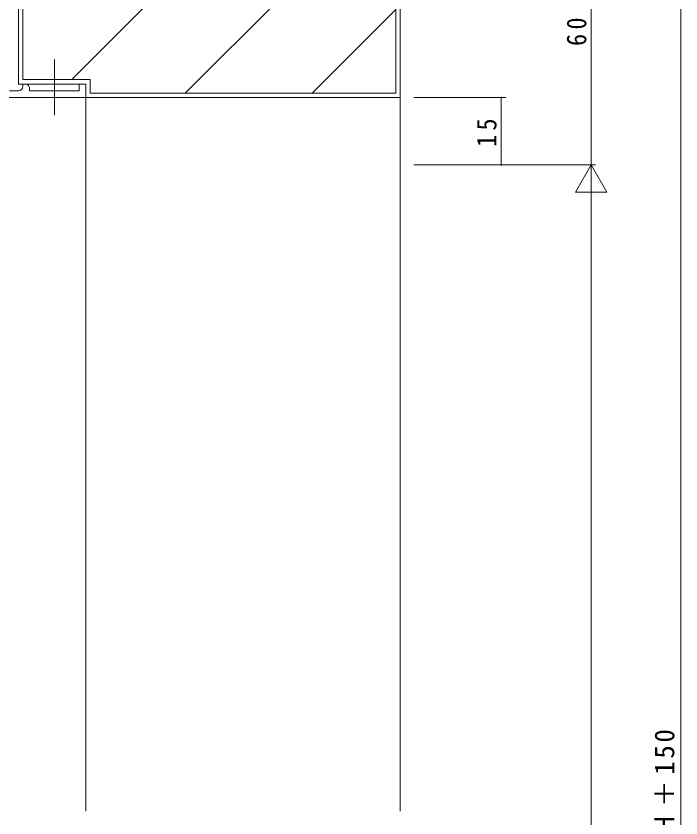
# Model space of a CAD drawing. Units: millimetres, scale not verified. Extents: x -594 to 539, y -420 to 386.
# Drawn here: x -345.5 to -197.5, y 31.3 to 210 of the extents above; entities that cross this region are included whole.
import ezdxf

# ---------------------------------------------------------------- set-up
doc = ezdxf.new("R2010")
doc.units = ezdxf.units.MM
doc.header["$LTSCALE"] = 2
doc.linetypes.add('CHAIN2', pattern=[12, 9, -1, 1, -1])
for name, color, linetype, lineweight in [('0-3_YKK_11', 7, 'Continuous', 9), ('0-4_YKK_12', 2, 'Continuous', 9), ('0-5_YSS_K', 3, 'Continuous', 9), ('0-6_YKK_13', 4, 'Continuous', 9), ('0-7_YKK_D', 6, 'Continuous', 9)]:
    doc.layers.add(name, color=color, linetype=linetype, lineweight=lineweight)
doc.styles.add('ＭＳ ゴシック', font='')
doc.styles.get('ＭＳ ゴシック').set_extended_font_data('MS Gothic')

msp = doc.modelspace()

# ---------------------------------------------------------------- linework, layer by layer
at = {"layer": '0-3_YKK_11'}
for p, q in [((-344.002, 194.816), (-344.002, 194.316)), ((-343.502, 194.816), (-344.002, 194.816)), ((-331.502, 194.816), (-331.502, 193.316)), ((-330.002, 194.816), (-331.502, 194.816)), ((-330.002, 191.816), (-330.002, 194.816)), ((-345.002, 193.316), (-347.002, 193.316)), ((-342.502, 193.316), (-342.502, 193.816)), ((-331.502, 193.316), (-342.502, 193.316)), ((-350.002, 191.816), (-330.002, 191.816))]:
    msp.add_line(p, q, dxfattribs=at)
for centre, start, end in [((-343.502, 193.816), 359.9998, 89.99995), ((-345.002, 194.316), 270.00003, 359.99983)]:
    msp.add_arc(centre, 1, start, end, dxfattribs=at)
at = {"layer": '0-4_YKK_12'}
msp.add_line((-330.002, 191.816), (-330.002, 32.816), dxfattribs=at)
at = {"layer": '0-5_YSS_K'}
for p, q in [((-260.002, 191.816), (-260.002, 216.816)), ((-344.002, 215.816), (-344.002, 195.816)), ((-333.139, 195.816), (-313.139, 215.816)), ((-307.855, 192.816), (-286.002, 214.669)), ((-261.002, 215.816), (-261.002, 192.816)), ((-279.571, 192.816), (-261.002, 211.385)), ((-345.002, 194.816), (-330.002, 194.816)), ((-329.002, 195.816), (-344.002, 195.816)), ((-330.002, 191.816), (-330.002, 194.816)), ((-329.002, 195.816), (-329.002, 192.816)), ((-330.002, 191.816), (-260.002, 191.816)), ((-261.002, 192.816), (-329.002, 192.816)), ((-260.002, 191.816), (-260.002, 32.816))]:
    msp.add_line(p, q, dxfattribs=at)
msp.add_lwpolyline([(-345.002, 194.816), (-345.002, 216.816), (-285.002, 216.816)], dxfattribs=at)
at = {"layer": '0-6_YKK_13', "linetype": 'CHAIN2'}
msp.add_line((-337.002, 200.254), (-337.002, 187.883), dxfattribs=at)
at = {"layer": '0-7_YKK_D'}
for p, q in [((-217.502, 176.816), (-217.502, 236.816)), ((-197.502, 236.816), (-197.502, -213.187)), ((-257.002, 191.816), (-236.502, 191.816)), ((-237.502, 176.816), (-237.502, 191.816)), ((-257.002, 176.816), (-236.502, 176.816)), ((-257.002, 176.816), (-216.502, 176.816)), ((-257.002, 176.816), (-216.502, 176.816)), ((-217.502, 176.816), (-221.002, 170.754)), ((-217.502, 176.816), (-217.502, 164.692)), ((-217.502, 176.816), (-214.002, 170.754)), ((-221.002, 170.754), (-214.002, 170.754)), ((-217.502, 169.816), (-217.502, -116.184))]:
    msp.add_line(p, q, dxfattribs=at)
for centre, start, end in [((-237.502, 191.816), 90, 270), ((-237.502, 191.816), 270, 90), ((-237.502, 176.816), 90, 270), ((-237.502, 176.816), 270, 90)]:
    msp.add_arc(centre, 0.106, start, end, dxfattribs=at)

# ---------------------------------------------------------------- texts
at = {"layer": '0-7_YKK_D', "color": 7, "char_height": 4.399, "attachment_point": 7, "rotation": 90, "style": 'ＭＳ ゴシック'}
for s, insert in [('\\T1.36;\\W0.9;60', (-218.502, 203.296)), ('\\T1.36;\\W0.9;15', (-238.502, 180.796)), ('\\T1.2;躯体開口高：Ｈ＋150', (-198.502, -16.666))]:
    msp.add_mtext(s, dxfattribs=dict(at, insert=insert))

doc.saveas('drawing.dxf')
